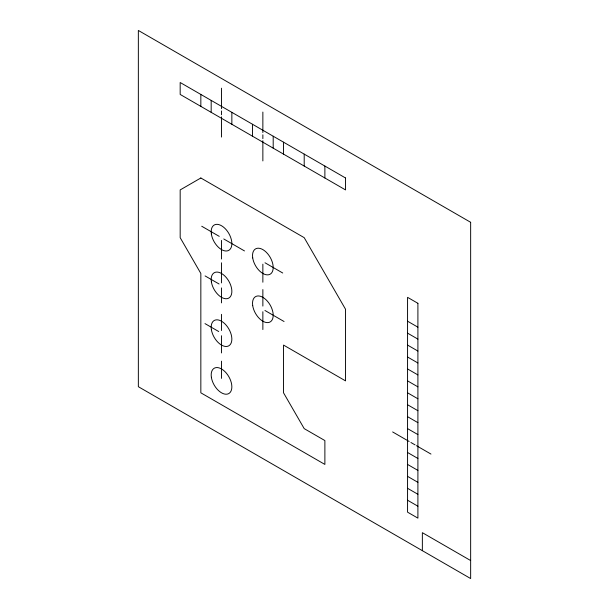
<?xml version="1.0" encoding="UTF-8"?>
<svg xmlns="http://www.w3.org/2000/svg" width="609" height="609" viewBox="0 0 609 609"><rect width="100%" height="100%" fill="white"/><g stroke="black" fill="none" stroke-linecap="round" stroke-linejoin="round"><path stroke-width="0.91" d="M407.566 321.209L417.903 327.178M407.566 333.146L417.903 339.114M201.724 226.243L219.248 236.353M223.754 238.956L244.491 250.931M265.006 262.776L282.728 273.007M407.566 345.082L417.903 351.05M407.566 357.011L417.903 362.979M407.566 368.947L417.903 374.916M407.566 380.884L417.903 386.852M205.088 275.923L219.057 283.984M264.938 310.476L284.06 321.514M407.566 392.82L417.903 398.788M407.566 404.757L417.903 410.725M407.566 416.693L417.903 422.661M407.566 428.629L417.903 434.59M204.989 323.607L218.707 331.524M392.638 431.941L409.126 441.464M410.908 442.492L415.049 444.882M416.419 445.674L430.966 454.07M407.566 452.495L417.903 458.463M407.566 464.431L417.903 470.399M407.566 476.367L417.903 482.336M407.566 488.304L417.903 494.272M407.566 500.24L417.903 506.201M470.65 560.554L422.357 532.677L422.357 550.673M324.879 166.051L324.879 177.988M304.203 154.115L304.203 166.051M283.535 142.186L283.535 154.115M273.197 136.218L273.197 148.147M262.86 112.056L262.86 132.564M262.86 134.81L262.86 138.646M262.86 140.709L262.86 160.936M262.86 264.177L262.86 282.218M262.86 289.549L262.86 306.083M262.86 311.747L262.86 329.553M252.522 124.282L252.522 136.218M231.854 112.345L231.854 124.282M221.516 88.183L221.516 108.691M221.516 110.937L221.516 114.781M221.516 116.837L221.516 137.071M221.516 240.426L221.516 259.038M221.516 262.784L221.516 282.911M221.516 287.905L221.516 302.894M221.516 314.343L221.516 330.527M221.516 335.726L221.516 352.954M221.516 361.16L221.516 378.387M211.178 100.409L211.178 112.345M200.841 94.441L200.841 106.377M200.841 177.988L180.173 189.924L180.173 237.662L200.841 273.471L200.841 392.82L324.879 464.431L324.879 440.558L304.203 428.629L283.535 392.82L283.535 345.082L345.547 380.884L345.547 309.273L304.203 237.662L200.841 177.988M470.65 222.3L138.35 30.45L138.35 386.7L470.65 578.55L470.65 222.3M345.547 177.988L180.173 82.504L180.173 94.441L345.547 189.924L345.547 177.988M417.903 303.305L407.566 297.337L407.566 512.169L417.903 518.137L417.903 303.305M211.369 377.283A14.616 8.442 60 0 0 228.284 393.817A14.616 8.442 60 0 0 224.896 371.559A14.616 8.442 60 0 0 211.369 377.283M211.369 329.545A14.616 8.442 60 0 0 228.284 346.072A14.616 8.442 60 0 0 224.896 323.821A14.616 8.442 60 0 0 211.369 329.545M211.369 234.062A14.616 8.442 60 0 0 228.284 250.596A14.616 8.442 60 0 0 224.896 228.337A14.616 8.442 60 0 0 211.369 234.062M252.712 257.934A14.616 8.442 60 0 0 269.627 274.461A14.616 8.442 60 0 0 266.24 252.21A14.616 8.442 60 0 0 252.712 257.934M252.712 305.672A14.616 8.442 60 0 0 269.627 322.207A14.616 8.442 60 0 0 266.24 299.948A14.616 8.442 60 0 0 252.712 305.672M211.369 281.807A14.616 8.442 60 0 0 228.284 298.334A14.616 8.442 60 0 0 224.896 276.075A14.616 8.442 60 0 0 211.369 281.807"/></g></svg>
